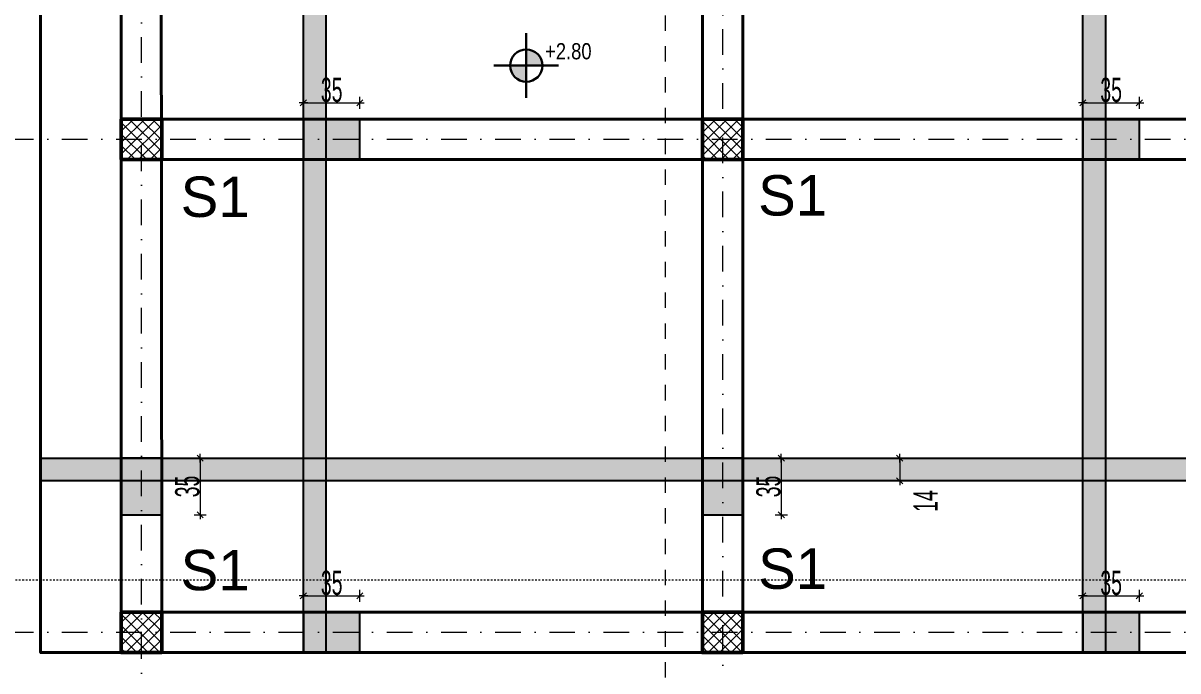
# Model space of a CAD drawing. Extents: x 1230 to 178568, y -18317 to 36108.
# Drawn here: x 109859 to 117008, y -12828 to -8820 of the extents above; entities that cross this region are included whole.
import ezdxf

# ---------------------------------------------------------------- set-up
doc = ezdxf.new("R2010")
doc.units = 0
doc.header["$LTSCALE"] = 5
doc.header["$MEASUREMENT"] = 0
doc.linetypes.add('- Прекъснати линия', pattern=[423.333333, 211.666667, -211.666667])
doc.linetypes.add('Dot & Dashed', pattern=[670.277762, 317.5, -176.388889, 0, -176.388874])
for name, color, linetype in [('1 _ Конструкция - Недефинирани обекти.Structural - Bearing', 7, 'Continuous'), ('1 _ Плочи - Основни.Structural - Bearing', 7, 'Continuous'), ('6 _ - Размери - Нива.Dimensioning', 7, 'Continuous'), ('Marker - Section', 7, 'Continuous'), ('Structural - Bearing', 7, 'Continuous'), ('TEXT', 7, 'Continuous')]:
    doc.layers.add(name, color=color, linetype=linetype)
doc.layers.add('dimenzija', color=7, linetype='Continuous', lineweight=13)
doc.layers.add('New_Structural - Bearing_Pen_No__8', color=7, linetype='Continuous', lineweight=35, true_color=0xa80f02)
doc.layers.add('OSKI', color=7, linetype='Continuous', lineweight=20, true_color=0x156a84)
doc.styles.add('GENERATED_STYLE_6', font='Cambria Math.ttf')
doc.styles.add('MACCSWISS', font='MCSWIS.TTF', dxfattribs={"height": 25})
doc.styles.add('PLATEIA', font='CGSAPPS.shx', dxfattribs={"width": 0.6})
doc.dimstyles.new('50', dxfattribs={"dimtxt": 150, "dimasz": 0.5, "dimexe": 0.18, "dimexo": 0.0625, "dimgap": 4, "dimtad": 1, "dimdec": 0, "dimlfac": 0.1, "dimzin": 12, "dimdsep": 46, "dimtxsty": 'PLATEIA', "dimblk": 'A$C321216CB', "dimcen": 0.09, "dimse1": 1, "dimse2": 1, "dimclrd": 256, "dimclrt": 256, "dimadec": 3, "dimazin": 0, "dimtfac": 1, "dimtdec": 0, "dimtix": 1, "dimtmove": 2, "dimatfit": 3, "dimldrblk": 'A$C321216CB', "dimfxl": 1, "dimtolj": 1, "dimtzin": 0, "dimlwd": -1, "dimarcsym": 0})
pattern_1 = [(45, (53606.27, -10699.883), (-35.355335, 35.355335), []), (135, (53606.27, -10699.883), (35.355335, 35.355335), [])]

# ---------------------------------------------------------------- blocks, each defined once
blk = doc.blocks.new('A$C321216CB')
for p, q in [((-54, 0), (54, 0)), ((-38, -38), (38, 38)), ((0, -75), (0, 75))]:
    blk.add_line(p, q)
blk = doc.blocks.new('*D125')
at = {"layer": 'Defpoints', "color": 0, "ltscale": 50, "transparency": 16777216}
for p in [(110466.6, -6064.3), (109188.2, -9414.3), (110466.6, -9414.3)]:
    blk.add_point(p, dxfattribs=at)
at = {"layer": 'dimenzija', "ltscale": 50, "transparency": 16777216}
blk.add_line((109188.2, -6064.8), (109188.2, -9413.8), dxfattribs=at)
at = {"layer": 'dimenzija', "ltscale": 50, "transparency": 16777216, "xscale": 0.5, "yscale": 0.5, "zscale": 0.5}
for p, rotation in [((109188.2, -6064.3), 90), ((109188.2, -9414.3), 270)]:
    blk.add_blockref('A$C321216CB', p, dxfattribs=dict(at, rotation=rotation))
at = {"layer": 'dimenzija', "ltscale": 50, "transparency": 16777216, "insert": (109109.2, -7739.3), "char_height": 150, "attachment_point": 5, "rotation": 90, "style": 'PLATEIA'}
blk.add_mtext('\\A1;335', dxfattribs=at)
blk = doc.blocks.new('*D126')
at = {"layer": 'Defpoints', "color": 0, "ltscale": 50, "transparency": 16777216}
for p in [(110466.6, -9414.3), (109188.2, -9664.3), (110466.6, -9664.3)]:
    blk.add_point(p, dxfattribs=at)
at = {"layer": 'dimenzija', "ltscale": 50, "transparency": 16777216}
blk.add_line((109188.2, -9414.8), (109188.2, -9663.8), dxfattribs=at)
at = {"layer": 'dimenzija', "ltscale": 50, "transparency": 16777216, "xscale": 0.5, "yscale": 0.5, "zscale": 0.5}
for p, rotation in [((109188.2, -9414.3), 90), ((109188.2, -9664.3), 270)]:
    blk.add_blockref('A$C321216CB', p, dxfattribs=dict(at, rotation=rotation))
at = {"layer": 'dimenzija', "ltscale": 50, "transparency": 16777216, "insert": (109109.2, -9539.3), "char_height": 150, "attachment_point": 5, "rotation": 90, "style": 'PLATEIA'}
blk.add_mtext('\\A1;25', dxfattribs=at)
blk = doc.blocks.new('*D127')
at = {"layer": 'Defpoints', "color": 0, "ltscale": 50, "transparency": 16777216}
for p in [(110466.6, -9664.3), (109188.2, -12464.3), (110466.6, -12464.3)]:
    blk.add_point(p, dxfattribs=at)
at = {"layer": 'dimenzija', "ltscale": 50, "transparency": 16777216}
blk.add_line((109188.2, -9664.8), (109188.2, -12463.8), dxfattribs=at)
at = {"layer": 'dimenzija', "ltscale": 50, "transparency": 16777216, "xscale": 0.5, "yscale": 0.5, "zscale": 0.5}
for p, rotation in [((109188.2, -9664.3), 90), ((109188.2, -12464.3), 270)]:
    blk.add_blockref('A$C321216CB', p, dxfattribs=dict(at, rotation=rotation))
at = {"layer": 'dimenzija', "ltscale": 50, "transparency": 16777216, "insert": (109109.2, -11064.3), "char_height": 150, "attachment_point": 5, "rotation": 90, "style": 'PLATEIA'}
blk.add_mtext('\\A1;280', dxfattribs=at)
blk = doc.blocks.new('*D128')
at = {"layer": 'Defpoints', "color": 0, "ltscale": 50, "transparency": 16777216}
for p in [(110466.6, -12464.3), (109188.2, -12714.3), (110466.6, -12714.3)]:
    blk.add_point(p, dxfattribs=at)
at = {"layer": 'dimenzija', "ltscale": 50, "transparency": 16777216}
blk.add_line((109188.2, -12464.8), (109188.2, -12713.8), dxfattribs=at)
at = {"layer": 'dimenzija', "ltscale": 50, "transparency": 16777216, "xscale": 0.5, "yscale": 0.5, "zscale": 0.5}
for p, rotation in [((109188.2, -12464.3), 90), ((109188.2, -12714.3), 270)]:
    blk.add_blockref('A$C321216CB', p, dxfattribs=dict(at, rotation=rotation))
at = {"layer": 'dimenzija', "ltscale": 50, "transparency": 16777216, "insert": (109109.2, -12589.3), "char_height": 150, "attachment_point": 5, "rotation": 90, "style": 'PLATEIA'}
blk.add_mtext('\\A1;25', dxfattribs=at)
blk = doc.blocks.new('*D129')
at = {"layer": 'Defpoints', "color": 0, "ltscale": 50, "transparency": 16777216}
for p in [(110466.6, -5814.3), (108928.9, -12714.3), (110466.6, -12714.3)]:
    blk.add_point(p, dxfattribs=at)
at = {"layer": 'dimenzija', "ltscale": 50, "transparency": 16777216}
blk.add_line((108928.9, -5814.8), (108928.9, -12713.8), dxfattribs=at)
at = {"layer": 'dimenzija', "ltscale": 50, "transparency": 16777216, "xscale": 0.5, "yscale": 0.5, "zscale": 0.5}
for p, rotation in [((108928.9, -5814.3), 90), ((108928.9, -12714.3), 270)]:
    blk.add_blockref('A$C321216CB', p, dxfattribs=dict(at, rotation=rotation))
at = {"layer": 'dimenzija', "ltscale": 50, "transparency": 16777216, "insert": (108849.9, -9264.3), "char_height": 150, "attachment_point": 5, "rotation": 90, "style": 'PLATEIA'}
blk.add_mtext('\\A1;690', dxfattribs=at)
blk = doc.blocks.new('*D143')
at = {"layer": 'Defpoints', "color": 0, "ltscale": 50, "transparency": 16777216}
for p in [(110466.6, -12714.3), (110718.3, -12714.3), (110718.3, -13352)]:
    blk.add_point(p, dxfattribs=at)
at = {"layer": 'dimenzija', "ltscale": 50, "transparency": 16777216}
blk.add_line((110467.1, -13352), (110717.8, -13352), dxfattribs=at)
at = {"layer": 'dimenzija', "ltscale": 50, "transparency": 16777216, "xscale": 0.5, "yscale": 0.5, "zscale": 0.5, "rotation": 180}
blk.add_blockref('A$C321216CB', (110466.6, -13352), dxfattribs=at)
at = {"layer": 'dimenzija', "ltscale": 50, "transparency": 16777216, "xscale": 0.5, "yscale": 0.5, "zscale": 0.5}
blk.add_blockref('A$C321216CB', (110718.3, -13352), dxfattribs=at)
at = {"layer": 'dimenzija', "ltscale": 50, "transparency": 16777216, "insert": (110592.4, -13273), "char_height": 150, "attachment_point": 5, "style": 'PLATEIA'}
blk.add_mtext('\\A1;25', dxfattribs=at)
blk = doc.blocks.new('*D144')
at = {"layer": 'Defpoints', "color": 0, "ltscale": 50, "transparency": 16777216}
for p in [(110718.3, -12714.3), (114064.3, -12714.3), (114064.3, -13352)]:
    blk.add_point(p, dxfattribs=at)
at = {"layer": 'dimenzija', "ltscale": 50, "transparency": 16777216}
blk.add_line((110718.8, -13352), (114063.8, -13352), dxfattribs=at)
at = {"layer": 'dimenzija', "ltscale": 50, "transparency": 16777216, "xscale": 0.5, "yscale": 0.5, "zscale": 0.5, "rotation": 180}
blk.add_blockref('A$C321216CB', (110718.3, -13352), dxfattribs=at)
at = {"layer": 'dimenzija', "ltscale": 50, "transparency": 16777216, "xscale": 0.5, "yscale": 0.5, "zscale": 0.5}
blk.add_blockref('A$C321216CB', (114064.3, -13352), dxfattribs=at)
at = {"layer": 'dimenzija', "ltscale": 50, "transparency": 16777216, "insert": (112391.3, -13273), "char_height": 150, "attachment_point": 5, "style": 'PLATEIA'}
blk.add_mtext('\\A1;335', dxfattribs=at)
blk = doc.blocks.new('*D145')
at = {"layer": 'Defpoints', "color": 0, "ltscale": 50, "transparency": 16777216}
for p in [(114064.3, -12714.3), (114314.3, -12714.3), (114314.3, -13352)]:
    blk.add_point(p, dxfattribs=at)
at = {"layer": 'dimenzija', "ltscale": 50, "transparency": 16777216}
blk.add_line((114064.8, -13352), (114313.8, -13352), dxfattribs=at)
at = {"layer": 'dimenzija', "ltscale": 50, "transparency": 16777216, "xscale": 0.5, "yscale": 0.5, "zscale": 0.5, "rotation": 180}
blk.add_blockref('A$C321216CB', (114064.3, -13352), dxfattribs=at)
at = {"layer": 'dimenzija', "ltscale": 50, "transparency": 16777216, "xscale": 0.5, "yscale": 0.5, "zscale": 0.5}
blk.add_blockref('A$C321216CB', (114314.3, -13352), dxfattribs=at)
at = {"layer": 'dimenzija', "ltscale": 50, "transparency": 16777216, "insert": (114189.3, -13273), "char_height": 150, "attachment_point": 5, "style": 'PLATEIA'}
blk.add_mtext('\\A1;25', dxfattribs=at)
blk = doc.blocks.new('*D146')
at = {"layer": 'Defpoints', "color": 0, "ltscale": 50, "transparency": 16777216}
for p in [(114314.3, -12714.3), (119216.6, -12714.3), (119216.6, -13352)]:
    blk.add_point(p, dxfattribs=at)
at = {"layer": 'dimenzija', "ltscale": 50, "transparency": 16777216}
blk.add_line((114314.8, -13352), (119216.1, -13352), dxfattribs=at)
at = {"layer": 'dimenzija', "ltscale": 50, "transparency": 16777216, "xscale": 0.5, "yscale": 0.5, "zscale": 0.5, "rotation": 180}
blk.add_blockref('A$C321216CB', (114314.3, -13352), dxfattribs=at)
at = {"layer": 'dimenzija', "ltscale": 50, "transparency": 16777216, "xscale": 0.5, "yscale": 0.5, "zscale": 0.5}
blk.add_blockref('A$C321216CB', (119216.6, -13352), dxfattribs=at)
at = {"layer": 'dimenzija', "ltscale": 50, "transparency": 16777216, "insert": (116765.4, -13273), "char_height": 150, "attachment_point": 5, "style": 'PLATEIA'}
blk.add_mtext('\\A1;490', dxfattribs=at)
blk = doc.blocks.new('*D151')
at = {"layer": 'Defpoints', "color": 0, "ltscale": 50, "transparency": 16777216}
for p in [(109966.6, -12589.3), (124266.6, -12714.3), (124266.6, -13581.5)]:
    blk.add_point(p, dxfattribs=at)
at = {"layer": 'dimenzija', "ltscale": 50, "transparency": 16777216}
blk.add_line((109967.1, -13581.5), (124266.1, -13581.5), dxfattribs=at)
at = {"layer": 'dimenzija', "ltscale": 50, "transparency": 16777216, "xscale": 0.5, "yscale": 0.5, "zscale": 0.5, "rotation": 180}
blk.add_blockref('A$C321216CB', (109966.6, -13581.5), dxfattribs=at)
at = {"layer": 'dimenzija', "ltscale": 50, "transparency": 16777216, "xscale": 0.5, "yscale": 0.5, "zscale": 0.5}
blk.add_blockref('A$C321216CB', (124266.6, -13581.5), dxfattribs=at)
at = {"layer": 'dimenzija', "ltscale": 50, "transparency": 16777216, "insert": (117116.6, -13502.5), "char_height": 150, "attachment_point": 5, "style": 'PLATEIA'}
blk.add_mtext('\\A1;1430', dxfattribs=at)
blk = doc.blocks.new('*D152')
at = {"layer": 'Defpoints', "color": 0, "ltscale": 50, "transparency": 16777216}
for p in [(109188.2, -9539.3), (109428.9, -12589.3), (110219.8, -12589.3)]:
    blk.add_point(p, dxfattribs=at)
at = {"layer": 'dimenzija', "ltscale": 50, "transparency": 16777216}
blk.add_line((109428.9, -9539.8), (109428.9, -12588.8), dxfattribs=at)
at = {"layer": 'dimenzija', "ltscale": 50, "transparency": 16777216, "xscale": 0.5, "yscale": 0.5, "zscale": 0.5}
for p, rotation in [((109428.9, -9539.3), 90), ((109428.9, -12589.3), 270)]:
    blk.add_blockref('A$C321216CB', p, dxfattribs=dict(at, rotation=rotation))
at = {"layer": 'dimenzija', "ltscale": 50, "transparency": 16777216, "insert": (109349.9, -11064.3), "char_height": 150, "attachment_point": 5, "rotation": 90, "style": 'PLATEIA'}
blk.add_mtext('\\A1;305', dxfattribs=at)
blk = doc.blocks.new('*D168')
at = {"layer": 'Defpoints', "color": 0, "ltscale": 50, "transparency": 16777216}
for p in [(116769.4, -9313.3), (116419.4, -9414.3), (116769.4, -9414.3)]:
    blk.add_point(p, dxfattribs=at)
at = {"layer": 'dimenzija', "ltscale": 50, "transparency": 16777216}
blk.add_line((116419.9, -9313.3), (116768.9, -9313.3), dxfattribs=at)
at = {"layer": 'dimenzija', "ltscale": 50, "transparency": 16777216, "xscale": 0.5, "yscale": 0.5, "zscale": 0.5, "rotation": 180}
blk.add_blockref('A$C321216CB', (116419.4, -9313.3), dxfattribs=at)
at = {"layer": 'dimenzija', "ltscale": 50, "transparency": 16777216, "xscale": 0.5, "yscale": 0.5, "zscale": 0.5}
blk.add_blockref('A$C321216CB', (116769.4, -9313.3), dxfattribs=at)
at = {"layer": 'dimenzija', "ltscale": 50, "transparency": 16777216, "insert": (116594.4, -9234.3), "char_height": 150, "attachment_point": 5, "style": 'PLATEIA'}
blk.add_mtext('\\A1;35', dxfattribs=at)
blk = doc.blocks.new('*D169')
at = {"layer": 'Defpoints', "color": 0, "ltscale": 50, "transparency": 16777216}
for p in [(116769.4, -12363.3), (116419.4, -12464.3), (116769.4, -12464.3)]:
    blk.add_point(p, dxfattribs=at)
at = {"layer": 'dimenzija', "ltscale": 50, "transparency": 16777216}
blk.add_line((116419.9, -12363.3), (116768.9, -12363.3), dxfattribs=at)
at = {"layer": 'dimenzija', "ltscale": 50, "transparency": 16777216, "xscale": 0.5, "yscale": 0.5, "zscale": 0.5, "rotation": 180}
blk.add_blockref('A$C321216CB', (116419.4, -12363.3), dxfattribs=at)
at = {"layer": 'dimenzija', "ltscale": 50, "transparency": 16777216, "xscale": 0.5, "yscale": 0.5, "zscale": 0.5}
blk.add_blockref('A$C321216CB', (116769.4, -12363.3), dxfattribs=at)
at = {"layer": 'dimenzija', "ltscale": 50, "transparency": 16777216, "insert": (116594.4, -12284.3), "char_height": 150, "attachment_point": 5, "style": 'PLATEIA'}
blk.add_mtext('\\A1;35', dxfattribs=at)
blk = doc.blocks.new('*D172')
at = {"layer": 'Defpoints', "color": 0, "ltscale": 50, "transparency": 16777216}
for p in [(111943.8, -9313.3), (111593.8, -9414.3), (111943.8, -9414.3)]:
    blk.add_point(p, dxfattribs=at)
at = {"layer": 'dimenzija', "ltscale": 50, "transparency": 16777216}
blk.add_line((111594.3, -9313.3), (111943.3, -9313.3), dxfattribs=at)
at = {"layer": 'dimenzija', "ltscale": 50, "transparency": 16777216, "xscale": 0.5, "yscale": 0.5, "zscale": 0.5, "rotation": 180}
blk.add_blockref('A$C321216CB', (111593.8, -9313.3), dxfattribs=at)
at = {"layer": 'dimenzija', "ltscale": 50, "transparency": 16777216, "xscale": 0.5, "yscale": 0.5, "zscale": 0.5}
blk.add_blockref('A$C321216CB', (111943.8, -9313.3), dxfattribs=at)
at = {"layer": 'dimenzija', "ltscale": 50, "transparency": 16777216, "insert": (111768.8, -9234.3), "char_height": 150, "attachment_point": 5, "style": 'PLATEIA'}
blk.add_mtext('\\A1;35', dxfattribs=at)
blk = doc.blocks.new('*D179')
at = {"layer": 'Defpoints', "color": 0, "ltscale": 50, "transparency": 16777216}
for p in [(115101.4, -11512.2), (115101.4, -11652.2), (115285.7, -11652.2)]:
    blk.add_point(p, dxfattribs=at)
at = {"layer": 'dimenzija', "ltscale": 50, "transparency": 16777216}
blk.add_line((115285.7, -11512.7), (115285.7, -11651.7), dxfattribs=at)
at = {"layer": 'dimenzija', "ltscale": 50, "transparency": 16777216, "xscale": 0.5, "yscale": 0.5, "zscale": 0.5}
for p, rotation in [((115285.7, -11512.2), 90), ((115285.7, -11652.2), 270)]:
    blk.add_blockref('A$C321216CB', p, dxfattribs=dict(at, rotation=rotation))
at = {"layer": 'dimenzija', "ltscale": 50, "transparency": 16777216, "insert": (115445.8, -11777.2), "char_height": 150, "attachment_point": 5, "rotation": 90, "style": 'PLATEIA'}
blk.add_mtext('\\A1;14', dxfattribs=at)
blk = doc.blocks.new('*D156')
at = {"layer": 'Defpoints', "color": 0, "ltscale": 50, "transparency": 16777216}
for p in [(114314.3, -11512.2), (114314.3, -11862.2), (114552.5, -11862.2)]:
    blk.add_point(p, dxfattribs=at)
at = {"layer": 'dimenzija', "ltscale": 50, "transparency": 16777216}
blk.add_line((114552.5, -11512.7), (114552.5, -11861.7), dxfattribs=at)
at = {"layer": 'dimenzija', "ltscale": 50, "transparency": 16777216, "xscale": 0.5, "yscale": 0.5, "zscale": 0.5}
for p, rotation in [((114552.5, -11512.2), 90), ((114552.5, -11862.2), 270)]:
    blk.add_blockref('A$C321216CB', p, dxfattribs=dict(at, rotation=rotation))
at = {"layer": 'dimenzija', "ltscale": 50, "transparency": 16777216, "insert": (114473.5, -11687.2), "char_height": 150, "attachment_point": 5, "rotation": 90, "style": 'PLATEIA'}
blk.add_mtext('\\A1;35', dxfattribs=at)
blk = doc.blocks.new('*D185')
at = {"layer": 'Defpoints', "color": 0, "ltscale": 50, "transparency": 16777216}
for p in [(111943.8, -12363.3), (111593.8, -12464.3), (111943.8, -12464.3)]:
    blk.add_point(p, dxfattribs=at)
at = {"layer": 'dimenzija', "ltscale": 50, "transparency": 16777216}
blk.add_line((111594.3, -12363.3), (111943.3, -12363.3), dxfattribs=at)
at = {"layer": 'dimenzija', "ltscale": 50, "transparency": 16777216, "xscale": 0.5, "yscale": 0.5, "zscale": 0.5, "rotation": 180}
blk.add_blockref('A$C321216CB', (111593.8, -12363.3), dxfattribs=at)
at = {"layer": 'dimenzija', "ltscale": 50, "transparency": 16777216, "xscale": 0.5, "yscale": 0.5, "zscale": 0.5}
blk.add_blockref('A$C321216CB', (111943.8, -12363.3), dxfattribs=at)
at = {"layer": 'dimenzija', "ltscale": 50, "transparency": 16777216, "insert": (111768.8, -12284.3), "char_height": 150, "attachment_point": 5, "style": 'PLATEIA'}
blk.add_mtext('\\A1;35', dxfattribs=at)
blk = doc.blocks.new('*D186')
at = {"layer": 'Defpoints', "color": 0, "ltscale": 50, "transparency": 16777216}
for p in [(110716.6, -11512.2), (110716.6, -11862.2), (110954.8, -11862.2)]:
    blk.add_point(p, dxfattribs=at)
at = {"layer": 'dimenzija', "ltscale": 50, "transparency": 16777216}
blk.add_line((110954.8, -11512.7), (110954.8, -11861.7), dxfattribs=at)
at = {"layer": 'dimenzija', "ltscale": 50, "transparency": 16777216, "xscale": 0.5, "yscale": 0.5, "zscale": 0.5}
for p, rotation in [((110954.8, -11512.2), 90), ((110954.8, -11862.2), 270)]:
    blk.add_blockref('A$C321216CB', p, dxfattribs=dict(at, rotation=rotation))
at = {"layer": 'dimenzija', "ltscale": 50, "transparency": 16777216, "insert": (110875.8, -11687.2), "char_height": 150, "attachment_point": 5, "rotation": 90, "style": 'PLATEIA'}
blk.add_mtext('\\A1;35', dxfattribs=at)
blk = doc.blocks.new('*D188')
at = {"layer": 'Defpoints', "color": 0, "ltscale": 50, "transparency": 16777216}
for p in [(109967.1, -12714.3), (110466.6, -12714.3), (109967.1, -13352)]:
    blk.add_point(p, dxfattribs=at)
at = {"layer": 'dimenzija', "ltscale": 50, "transparency": 16777216}
blk.add_line((110466.1, -13352), (109967.6, -13352), dxfattribs=at)
at = {"layer": 'dimenzija', "ltscale": 50, "transparency": 16777216, "xscale": 0.5, "yscale": 0.5, "zscale": 0.5, "rotation": 180}
blk.add_blockref('A$C321216CB', (109967.1, -13352), dxfattribs=at)
at = {"layer": 'dimenzija', "ltscale": 50, "transparency": 16777216, "xscale": 0.5, "yscale": 0.5, "zscale": 0.5}
blk.add_blockref('A$C321216CB', (110466.6, -13352), dxfattribs=at)
at = {"layer": 'dimenzija', "ltscale": 50, "transparency": 16777216, "insert": (110216.8, -13273), "char_height": 150, "attachment_point": 5, "style": 'PLATEIA'}
blk.add_mtext('\\A1;50', dxfattribs=at)

msp = doc.modelspace()

# ---------------------------------------------------------------- hatches: boundary and pattern name
at = {"true_color": 0x0000bd}
h = msp.add_hatch(color=172, dxfattribs=at)
h.dxf.hatch_style = 1
h.paths.add_polyline_path([(111733.8, -9614.3), (111593.8, -12714.3)], flags=16)
h.paths.add_polyline_path([(111733.8, -9614.3), (111593.8, -12714.3)], flags=17)
h.paths.add_polyline_path([(111733.8, -5814.3), (111593.8, -5814.3), (111593.8, -12714.3), (111733.8, -12714.3)])
h = msp.add_hatch(color=172, dxfattribs=at)
h.dxf.hatch_style = 1
h.paths.add_polyline_path([(116559.4, -9614.3), (116419.4, -12714.3)], flags=16)
h.paths.add_polyline_path([(116559.4, -9614.3), (116419.4, -12714.3)], flags=17)
h.paths.add_polyline_path([(116559.4, -5814.3), (116419.4, -5814.3), (116419.4, -12714.3), (116559.4, -12714.3)])
h = msp.add_hatch(color=172, dxfattribs=at)
h.dxf.hatch_style = 1
h.paths.add_polyline_path([(111943.8, -9664.3), (111943.8, -9539.3), (111593.8, -9539.3), (111593.8, -9664.3)])
h.paths.add_polyline_path([(111593.8, -9414.3), (111593.8, -9539.3), (111943.8, -9539.3), (111943.8, -9414.3)])
h = msp.add_hatch(color=172, dxfattribs=at)
h.dxf.hatch_style = 1
h.paths.add_polyline_path([(116769.4, -9664.3), (116769.4, -9539.3), (116419.4, -9539.3), (116419.4, -9664.3)])
h.paths.add_polyline_path([(116419.4, -9414.3), (116419.4, -9539.3), (116769.4, -9539.3), (116769.4, -9414.3)])
h = msp.add_hatch(color=172, dxfattribs=at)
h.dxf.hatch_style = 1
h.paths.add_polyline_path([(118666.6, -11652.2), (118392.1, -11652.2)], flags=16)
h.paths.add_polyline_path([(118666.6, -11652.2), (118392.1, -11652.2)], flags=17)
h.paths.add_polyline_path([(124266.6, -11652.2), (124266.6, -11512.2), (109966.6, -11512.2), (109966.6, -11652.2)])
h = msp.add_hatch(color=172, dxfattribs=at)
h.dxf.hatch_style = 1
h.paths.add_polyline_path([(110466.6, -11862.2), (110591.6, -11862.2), (110591.6, -11512.2), (110466.6, -11512.2)])
h.paths.add_polyline_path([(110716.6, -11512.2), (110591.6, -11512.2), (110591.6, -11862.2), (110716.6, -11862.2)])
h = msp.add_hatch(color=172, dxfattribs=at)
h.dxf.hatch_style = 1
h.paths.add_polyline_path([(114064.3, -11862.2), (114189.3, -11862.2), (114189.3, -11512.2), (114064.3, -11512.2)])
h.paths.add_polyline_path([(114314.3, -11512.2), (114189.3, -11512.2), (114189.3, -11862.2), (114314.3, -11862.2)])
h = msp.add_hatch(color=172, dxfattribs=at)
h.dxf.hatch_style = 1
h.paths.add_polyline_path([(111943.8, -12714.3), (111943.8, -12589.3), (111593.8, -12589.3), (111593.8, -12714.3)])
h.paths.add_polyline_path([(111593.8, -12464.3), (111593.8, -12589.3), (111943.8, -12589.3), (111943.8, -12464.3)])
h = msp.add_hatch(color=172, dxfattribs=at)
h.dxf.hatch_style = 1
h.paths.add_polyline_path([(116769.4, -12714.3), (116769.4, -12589.3), (116419.4, -12589.3), (116419.4, -12714.3)])
h.paths.add_polyline_path([(116419.4, -12464.3), (116419.4, -12589.3), (116769.4, -12589.3), (116769.4, -12464.3)])
at = {"layer": '1 _ Конструкция - Недефинирани обекти.Structural - Bearing', "linetype": 'Continuous', "lineweight": 13}
h = msp.add_hatch(dxfattribs=at)
h.set_pattern_fill('1_БЕТОН_СГЛОБЯЕМИ_ЕЛЕМЕН_E7', color=256, scale=0.5, style=0, pattern_type=2)
h.set_pattern_definition(pattern_1)
h.paths.add_polyline_path([(110716.6, -12714.3), (110716.6, -12464.3), (110466.6, -12464.3), (110466.6, -12714.3)])
at = {"layer": '6 _ - Размери - Нива.Dimensioning', "linetype": 'Continuous', "lineweight": 50}
for points in [[(112973.8, -9083.2), (113073.8, -9083.2), (113066.2, -9045), (113044.5, -9012.5), (113012.1, -8990.9), (112973.8, -8983.2)], [(112973.8, -9083.2), (112873.8, -9083.2), (112881.4, -9121.5), (112903.1, -9154), (112935.5, -9175.6), (112973.8, -9183.2)]]:
    msp.add_hatch(color=256, dxfattribs=at).paths.add_polyline_path(points)
at = {"layer": 'Structural - Bearing', "linetype": 'Continuous', "lineweight": 13}
h = msp.add_hatch(dxfattribs=at)
h.set_pattern_fill('1_БЕТОН_СГЛОБЯЕМИ_ЕЛЕМЕН_E7', color=256, scale=0.5, style=0, pattern_type=2)
h.set_pattern_definition(pattern_1)
h.paths.add_polyline_path([(110716.6, -9664.3), (110716.6, -9414.3), (110466.6, -9414.3), (110466.6, -9664.3)])
h = msp.add_hatch(dxfattribs=at)
h.set_pattern_fill('1_БЕТОН_СГЛОБЯЕМИ_ЕЛЕМЕН_E7', color=256, scale=0.5, style=0, pattern_type=2)
h.set_pattern_definition(pattern_1)
h.paths.add_polyline_path([(114314.3, -9664.3), (114314.3, -9414.3), (114064.3, -9414.3), (114064.3, -9664.3)])
h = msp.add_hatch(dxfattribs=at)
h.set_pattern_fill('1_БЕТОН_СГЛОБЯЕМИ_ЕЛЕМЕН_E7', color=256, scale=0.5, style=0, pattern_type=2)
h.set_pattern_definition(pattern_1)
h.paths.add_polyline_path([(114314.3, -12714.3), (114314.3, -12464.3), (114064.3, -12464.3), (114064.3, -12714.3)])

# ---------------------------------------------------------------- linework, layer by layer
at = {"color": 172, "true_color": 0x0000bd}
for points in [[(111733.8, -12714.3), (111593.8, -12714.3), (111593.8, -5814.3), (111733.8, -5814.3)], [(116559.4, -12714.3), (116419.4, -12714.3), (116419.4, -5814.3), (116559.4, -5814.3)], [(111593.8, -9664.3), (111943.8, -9664.3), (111943.8, -9414.3), (111593.8, -9414.3)], [(116419.4, -9664.3), (116769.4, -9664.3), (116769.4, -9414.3), (116419.4, -9414.3)], [(109966.6, -11652.2), (109966.6, -11512.2), (124266.6, -11512.2), (124266.6, -11652.2)], [(110466.6, -11512.2), (110466.6, -11862.2), (110716.6, -11862.2), (110716.6, -11512.2)], [(114064.3, -11512.2), (114064.3, -11862.2), (114314.3, -11862.2), (114314.3, -11512.2)], [(111593.8, -12714.3), (111943.8, -12714.3), (111943.8, -12464.3), (111593.8, -12464.3)], [(116419.4, -12714.3), (116769.4, -12714.3), (116769.4, -12464.3), (116419.4, -12464.3)]]:
    msp.add_lwpolyline(points, close=True, dxfattribs=at)
at = {"layer": '1 _ Плочи - Основни.Structural - Bearing', "linetype": 'Continuous', "lineweight": 20, "ltscale": 0.01, "flags": 128}
msp.add_lwpolyline([(122466.6, -12714.3), (124266.6, -12714.3), (124266.6, -5814.3), (122466.6, -5814.3), (110466.6, -5814.3), (110466.6, -12714.3)], close=True, dxfattribs=at)
at = {"layer": '6 _ - Размери - Нива.Dimensioning', "linetype": 'Continuous', "lineweight": 30, "ltscale": 0.01}
for p, q in [((112973.8, -9283.2), (112973.8, -8883.2)), ((112773.8, -9083.2), (113173.8, -9083.2))]:
    msp.add_line(p, q, dxfattribs=at)
msp.add_circle((112973.8, -9083.2), 100, dxfattribs=at)
at = {"layer": 'Marker - Section', "linetype": '- Прекъснати линия', "lineweight": 20, "ltscale": 0.09}
msp.add_line((113835.4, -14583.3), (113835.4, -4072.2), dxfattribs=at)
at = {"layer": 'Marker - Section', "linetype": '- Прекъснати линия', "lineweight": 20, "ltscale": 0.01}
msp.add_line((107991.1, -12264.3), (125867.5, -12264.3), dxfattribs=at)
at = {"layer": 'New_Structural - Bearing_Pen_No__8', "color": 14, "linetype": 'Continuous', "lineweight": 50, "true_color": 0xa80f02}
for points in [[(110716.6, -9664.3), (110716.6, -9414.3), (110466.6, -9414.3), (110466.6, -9664.3)], [(114314.3, -9664.3), (114314.3, -9414.3), (114064.3, -9414.3), (114064.3, -9664.3)], [(110716.6, -12714.3), (110716.6, -12464.3), (110466.6, -12464.3), (110466.6, -12714.3)], [(114314.3, -12714.3), (114314.3, -12464.3), (114064.3, -12464.3), (114064.3, -12714.3)]]:
    msp.add_lwpolyline(points, close=True, dxfattribs=at)
at = {"layer": 'OSKI', "linetype": 'Dot & Dashed', "ltscale": 0.1}
for p, q in [((110591.6, -13088), (110591.6, -5614.1)), ((114191.2, -13038.6), (114191.2, -5614.1)), ((109428.9, -9539.3), (124667.3, -9539.3)), ((109428.9, -12589.3), (124667.3, -12589.3))]:
    msp.add_line(p, q, dxfattribs=at)
at = {"layer": 'Structural - Bearing', "linetype": 'Continuous', "lineweight": 40, "ltscale": 0.01}
for p, q in [((114064.3, -6122.4), (114064.3, -9414.3)), ((114314.3, -6122.4), (114314.3, -9414.3)), ((114064.3, -9664.3), (114064.3, -12464.3)), ((114314.3, -9664.3), (114314.3, -12464.3))]:
    msp.add_line(p, q, dxfattribs=at)
at = {"layer": 'Structural - Bearing', "linetype": 'Continuous', "lineweight": 40, "ltscale": 0.01, "flags": 128}
msp.add_lwpolyline([(110466.6, -5814.3), (109967.1, -5814.3, 0.414214), (109966.6, -5814.8), (109966.6, -12713.8, 0.414214), (109967.1, -12714.3), (110466.6, -12714.3)], format="xyb", dxfattribs=at)
for points in [[(110466.6, -6064.3), (110466.6, -10514.3)], [(110716.6, -12464.3), (110712.1, -6064.3)], [(113057.1, -9414.3), (110716.6, -9414.3)], [(122216.6, -9414.3), (112994.6, -9414.3)], [(110716.6, -9664.3), (111912, -9664.3)], [(111912, -9664.3), (113057.1, -9664.3)], [(112994.6, -9664.3), (122216.6, -9664.3)], [(110466.6, -10514.3), (110466.6, -12464.3)], [(114064.3, -12464.3), (110716.6, -12464.3)], [(115610.7, -12464.3), (114314.3, -12464.3)], [(119216.6, -12464.3), (115610.7, -12464.3)], [(110716.6, -12714.3), (114064.3, -12714.3)], [(114314.3, -12714.3), (119216.6, -12714.3)]]:
    msp.add_lwpolyline(points, dxfattribs=at)

# ---------------------------------------------------------------- texts
at = {"layer": '6 _ - Размери - Нива.Dimensioning', "linetype": 'Continuous', "lineweight": 35, "insert": (113090.4, -9045.8), "char_height": 100, "attachment_point": 7, "style": 'GENERATED_STYLE_6'}
msp.add_mtext('\\A1;{\\fCentury Gothic|b0|i0|c204|p34;\\W0.85;+2\\fCentury Gothic|b0|i0|c0|p34;.\\fCentury Gothic|b0|i0|c204|p34;80}', dxfattribs=at)
at = {"layer": 'TEXT', "color": 1, "char_height": 250, "width": 187.5, "attachment_point": 1, "style": 'MACCSWISS'}
for insert in [(110834.1, -9769.5), (114409.1, -9760.9), (110834.1, -12079.1), (114409.1, -12070.5)]:
    msp.add_mtext('\\pxt0;{\\fArial|b0|i0|c0|p34;S1}', dxfattribs=dict(at, insert=insert))

# ---------------------------------------------------------------- dimensions: what is measured, and where the dimension line sits
at = {"layer": 'dimenzija', "ltscale": 50}
for base, p1, p2, angle, picture, middle in [((108928.9, -12714.3), (110466.6, -5814.3), (110466.6, -12714.3), 90, '*D129', (108849.9, -9264.3)), ((109188.2, -9414.3), (110466.6, -6064.3), (110466.6, -9414.3), 90, '*D125', (109109.2, -7739.3)), ((109188.2, -9664.3), (110466.6, -9414.3), (110466.6, -9664.3), 90, '*D126', (109109.2, -9539.3)), ((109428.9, -12589.3), (109188.2, -9539.3), (110219.8, -12589.3), 90, '*D152', (109349.9, -11064.3)), ((109188.2, -12464.3), (110466.6, -9664.3), (110466.6, -12464.3), 90, '*D127', (109109.2, -11064.3)), ((110954.8, -11862.2), (110716.6, -11512.2), (110716.6, -11862.2), 270, '*D186', (110875.8, -11687.2)), ((114552.5, -11862.2), (114314.3, -11512.2), (114314.3, -11862.2), 270, '*D156', (114473.5, -11687.2)), ((109188.2, -12714.3), (110466.6, -12464.3), (110466.6, -12714.3), 90, '*D128', (109109.2, -12589.3))]:
    dim = msp.add_linear_dim(base=base, p1=p1, p2=p2, angle=angle, dimstyle='50', dxfattribs=at)
    dim.commit()
    dim.dimension.update_dxf_attribs({"geometry": picture, "text_midpoint": middle})
for base, p1, p2, picture, middle in [((111943.8, -9313.3), (111593.8, -9414.3), (111943.8, -9414.3), '*D172', (111768.8, -9234.3)), ((116769.4, -9313.3), (116419.4, -9414.3), (116769.4, -9414.3), '*D168', (116594.4, -9234.3)), ((111943.8, -12363.3), (111593.8, -12464.3), (111943.8, -12464.3), '*D185', (111768.8, -12284.3)), ((116769.4, -12363.3), (116419.4, -12464.3), (116769.4, -12464.3), '*D169', (116594.4, -12284.3)), ((124266.6, -13581.5), (109966.6, -12589.3), (124266.6, -12714.3), '*D151', (117116.6, -13502.5)), ((109967.1, -13352), (110466.6, -12714.3), (109967.1, -12714.3), '*D188', (110216.8, -13273)), ((110718.3, -13352), (110466.6, -12714.3), (110718.3, -12714.3), '*D143', (110592.4, -13273)), ((114064.3, -13352), (110718.3, -12714.3), (114064.3, -12714.3), '*D144', (112391.3, -13273)), ((114314.3, -13352), (114064.3, -12714.3), (114314.3, -12714.3), '*D145', (114189.3, -13273)), ((119216.6, -13352), (114314.3, -12714.3), (119216.6, -12714.3), '*D146', (116765.4, -13273))]:
    dim = msp.add_linear_dim(base=base, p1=p1, p2=p2, dimstyle='50', dxfattribs=at)
    dim.commit()
    dim.dimension.update_dxf_attribs({"geometry": picture, "text_midpoint": middle})
dim = msp.add_linear_dim(base=(115285.7, -11652.2), p1=(115101.4, -11512.2), p2=(115101.4, -11652.2), angle=90, dimstyle='50', dxfattribs=at)
dim.commit()
dim.dimension.update_dxf_attribs({"geometry": '*D179', "text_midpoint": (115445.8, -11777.2), "dimtype": 160})

doc.saveas('drawing.dxf')
